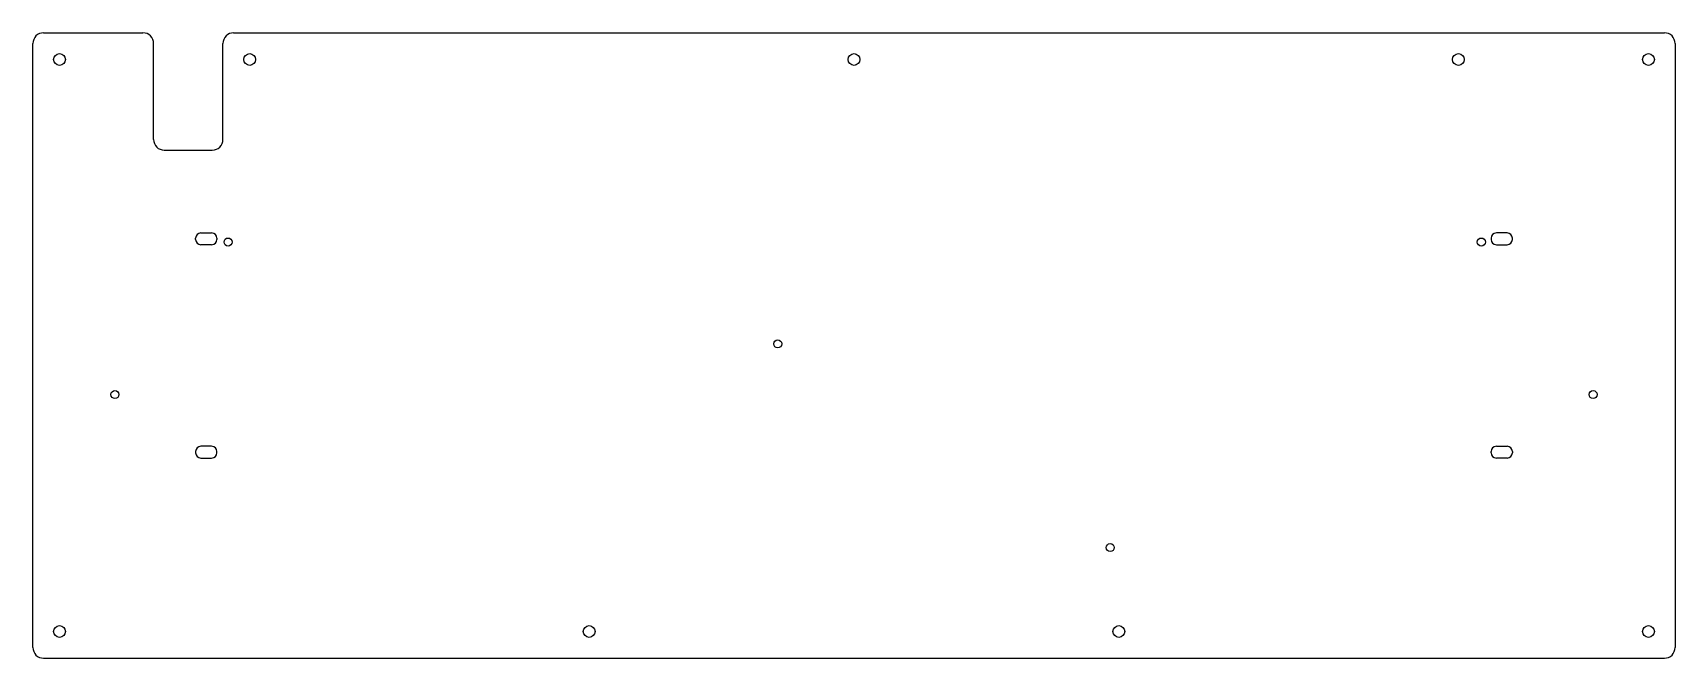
# Model space of a CAD drawing. Header units: millimetres. Extents: x 0 to 308, y 0 to 117.
import ezdxf

# ---------------------------------------------------------------- set-up
doc = ezdxf.new("R2010")
doc.units = ezdxf.units.MM
doc.header["$MEASUREMENT"] = 0

msp = doc.modelspace()

# ---------------------------------------------------------------- linework, layer by layer
for p, q in [((2, 117.25), (20.63, 117.25)), ((37.63, 117.25), (305.75, 117.25)), ((0, 2), (0, 115.25)), ((22.63, 97.25), (22.63, 115.25)), ((35.63, 97.25), (35.63, 115.25)), ((307.75, 115.25), (307.75, 2)), ((24.63, 95.25), (33.63, 95.25)), ((30.5, 78.53), (30.5, 78.73)), ((31.5, 79.73), (33.5, 79.73)), ((33.5, 77.53), (31.5, 77.53)), ((34.5, 78.73), (34.5, 78.53)), ((273.25, 78.73), (273.25, 78.53)), ((276.25, 79.73), (274.25, 79.73)), ((274.25, 77.53), (276.25, 77.53)), ((277.25, 78.53), (277.25, 78.73)), ((30.5, 38.73), (30.5, 38.53)), ((33.5, 39.73), (31.5, 39.73)), ((31.5, 37.53), (33.5, 37.53)), ((34.5, 38.53), (34.5, 38.73)), ((273.25, 38.53), (273.25, 38.73)), ((274.25, 39.73), (276.25, 39.73)), ((276.25, 37.53), (274.25, 37.53)), ((277.25, 38.73), (277.25, 38.53)), ((2, 0), (305.75, 0))]:
    msp.add_line(p, q)
for centre, radius in [((5, 112.25), 1.1), ((40.63, 112.25), 1.1), ((153.88, 112.25), 1.1), ((267.13, 112.25), 1.1), ((302.75, 112.25), 1.1), ((36.58, 78.03), 0.75), ((271.43, 78.03), 0.75), ((139.58, 58.93), 0.75), ((15.38, 49.43), 0.75), ((292.38, 49.43), 0.75), ((201.88, 20.73), 0.75), ((5, 5), 1.1), ((104.25, 5), 1.1), ((203.5, 5), 1.1), ((302.75, 5), 1.1)]:
    msp.add_circle(centre, radius)
for centre, radius, start, end in [((2, 115.25), 2, 90, 180), ((20.63, 115.25), 2, 0, 90), ((37.63, 115.25), 2, 90, 180), ((305.75, 115.25), 2, 0, 90), ((24.63, 97.25), 2, 180, 270), ((33.63, 97.25), 2, 270, 0), ((31.5, 78.73), 1, 90, 180), ((31.5, 78.53), 1, 180, 270), ((33.5, 78.73), 1, 0, 90), ((33.5, 78.53), 1, 270, 0), ((274.25, 78.73), 1, 90, 180), ((274.25, 78.53), 1, 180, 270), ((276.25, 78.73), 1, 0, 90), ((276.25, 78.53), 1, 270, 0), ((31.5, 38.73), 1, 90, 180), ((31.5, 38.53), 1, 180, 270), ((33.5, 38.73), 1, 0, 90), ((33.5, 38.53), 1, 270, 0), ((274.25, 38.73), 1, 90, 180), ((274.25, 38.53), 1, 180, 270), ((276.25, 38.73), 1, 0, 90), ((276.25, 38.53), 1, 270, 0), ((2, 2), 2, 180, 270), ((305.75, 2), 2, 270, 0)]:
    msp.add_arc(centre, radius, start, end)

doc.saveas('drawing.dxf')
